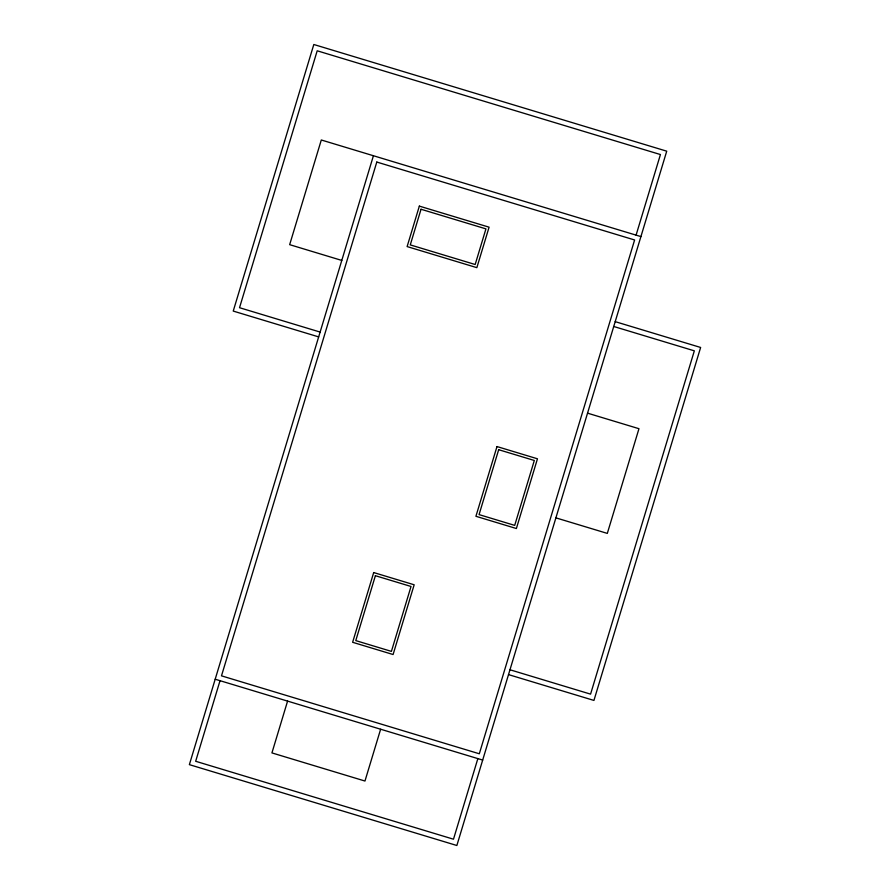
<?xml version="1.0" encoding="UTF-8"?>
<svg xmlns="http://www.w3.org/2000/svg" width="890" height="890" viewBox="0 0 890 890"><rect width="100%" height="100%" fill="white"/><g stroke="black" fill="none" stroke-linecap="round" stroke-linejoin="round"><path stroke-width="1.33" d="M373.422 155.75L189.37 764.644L456.859 845.5L666.732 151.178L313.814 44.5L233.236 311.077L318.665 336.898M220.03 680.683L195.667 761.273L453.488 839.203L477.852 758.614M287.581 701.109L271.928 752.907L364.967 781.031L380.631 729.233M636.083 235.138L660.436 154.548L317.196 50.797L239.532 307.706L320.122 332.07M640.911 236.595L321.301 139.986L289.662 244.661L341.782 260.425M615.201 321.646L700.63 347.467L593.942 700.43L508.524 674.609M613.744 326.485L694.334 350.838L590.571 694.133L509.981 669.769M587.545 413.16L638.964 428.702L607.314 533.399L555.894 517.858M215.191 679.226L482.68 760.071M376.793 162.047L221.488 675.844L479.31 753.774L634.615 239.977L376.793 162.047M419.346 206.113L407.119 246.575L476.851 267.656L489.088 227.184L419.346 206.113M421.037 209.261L410.268 244.895L475.171 264.508L485.94 228.875L421.037 209.261M373.7 572.559L352.629 642.291L393.091 654.528L414.173 584.786L373.7 572.559M375.391 575.708L355.778 640.611L391.411 651.38L411.024 586.477L375.391 575.708M496.987 446.558L475.916 516.289L516.378 528.527L537.46 458.795L496.987 446.558M498.678 449.706L479.065 514.609L514.698 525.378L534.312 460.475L498.678 449.706"/></g></svg>
